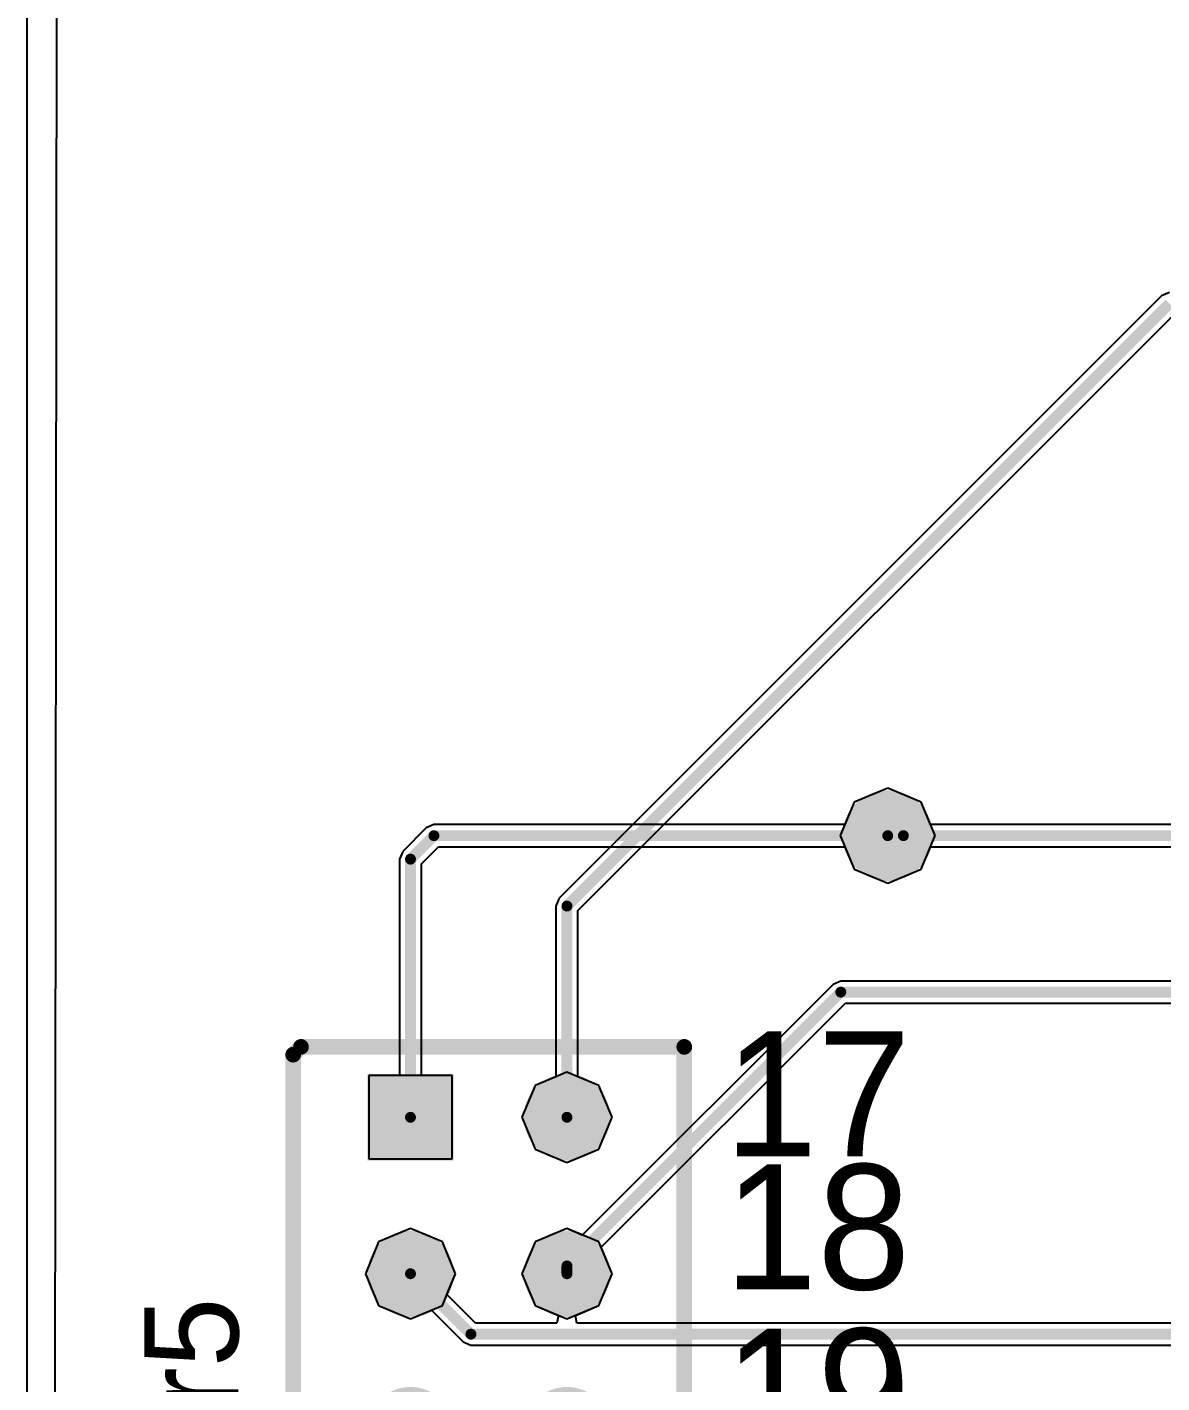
# Model space of a CAD drawing. Header units: millimetres. Extents: x 67 to 176, y 11 to 117.
# Drawn here: x 66.93 to 85.35, y 74.56 to 96.56 of the extents above; entities that cross this region are included whole.
import ezdxf

# ---------------------------------------------------------------- set-up
doc = ezdxf.new("R2010")
doc.units = ezdxf.units.MM
for name, color, linetype in [('BottomLayer', 5, 'Continuous'), ('BottomSolder', 6, 'Continuous'), ('MultiLayer', 9, 'Continuous'), ('PadHoleLayer', 156, 'Continuous'), ('TopLayer', 1, 'Continuous'), ('TopOverlay', 2, 'Continuous'), ('TopSolder', 216, 'Continuous'), ('ViaHoleLayer', 16, 'Continuous')]:
    doc.layers.add(name, color=color, linetype=linetype)

# ---------------------------------------------------------------- blocks, each defined once
blk = doc.blocks.new('C_________13')
at = {"layer": 'BottomLayer', "const_width": 0.6}
for points in [[(2.24, 0, 1), (2.84, 0, 1)], [(-0.3, -2.54, 1), (0.3, -2.54, 1)], [(2.24, -2.54, 1), (2.84, -2.54, 1)], [(-0.3, -5.08, 1), (0.3, -5.08, 1)], [(2.24, -5.08, 1), (2.84, -5.08, 1)], [(-0.3, -7.62, 1), (0.3, -7.62, 1)], [(2.24, -7.62, 1), (2.84, -7.62, 1)]]:
    blk.add_lwpolyline(points, format="xyb", close=True, dxfattribs=at)
at = {"layer": 'BottomLayer'}
blk.add_solid([(-0.6, -0.6), (0.6, -0.6), (-0.6, 0.6), (0.6, 0.6)], dxfattribs=at)
at = {"layer": 'BottomSolder', "const_width": 0.702}
for points in [[(2.189, 0, 1), (2.891, 0, 1)], [(-0.351, -2.54, 1), (0.351, -2.54, 1)], [(2.189, -2.54, 1), (2.891, -2.54, 1)], [(-0.351, -5.08, 1), (0.351, -5.08, 1)], [(2.189, -5.08, 1), (2.891, -5.08, 1)], [(-0.351, -7.62, 1), (0.351, -7.62, 1)], [(2.189, -7.62, 1), (2.891, -7.62, 1)]]:
    blk.add_lwpolyline(points, format="xyb", close=True, dxfattribs=at)
at = {"layer": 'BottomSolder'}
blk.add_solid([(-0.702, -0.702), (0.702, -0.702), (-0.702, 0.702), (0.702, 0.702)], dxfattribs=at)
at = {"layer": 'MultiLayer', "const_width": 0.6}
for points in [[(2.24, 0, 1), (2.84, 0, 1)], [(-0.3, -2.54, 1), (0.3, -2.54, 1)], [(2.24, -2.54, 1), (2.84, -2.54, 1)], [(-0.3, -5.08, 1), (0.3, -5.08, 1)], [(2.24, -5.08, 1), (2.84, -5.08, 1)], [(-0.3, -7.62, 1), (0.3, -7.62, 1)], [(2.24, -7.62, 1), (2.84, -7.62, 1)]]:
    blk.add_lwpolyline(points, format="xyb", close=True, dxfattribs=at)
at = {"layer": 'MultiLayer'}
blk.add_solid([(-0.6, -0.6), (0.6, -0.6), (-0.6, 0.6), (0.6, 0.6)], dxfattribs=at)
at = {"layer": 'PadHoleLayer', "const_width": 0.3}
for points in [[(-0.15, 0, 1), (0.15, 0, 1)], [(2.39, 0, 1), (2.69, 0, 1)], [(-0.15, -2.54, 1), (0.15, -2.54, 1)], [(2.39, -2.54, 1), (2.69, -2.54, 1)], [(-0.15, -5.08, 1), (0.15, -5.08, 1)], [(2.39, -5.08, 1), (2.69, -5.08, 1)], [(-0.15, -7.62, 1), (0.15, -7.62, 1)], [(2.39, -7.62, 1), (2.69, -7.62, 1)]]:
    blk.add_lwpolyline(points, format="xyb", close=True, dxfattribs=at)
at = {"layer": 'TopLayer', "const_width": 0.6}
for points in [[(2.24, 0, 1), (2.84, 0, 1)], [(-0.3, -2.54, 1), (0.3, -2.54, 1)], [(2.24, -2.54, 1), (2.84, -2.54, 1)], [(-0.3, -5.08, 1), (0.3, -5.08, 1)], [(2.24, -5.08, 1), (2.84, -5.08, 1)], [(-0.3, -7.62, 1), (0.3, -7.62, 1)], [(2.24, -7.62, 1), (2.84, -7.62, 1)]]:
    blk.add_lwpolyline(points, format="xyb", close=True, dxfattribs=at)
at = {"layer": 'TopLayer'}
blk.add_solid([(-0.6, -0.6), (0.6, -0.6), (-0.6, 0.6), (0.6, 0.6)], dxfattribs=at)
at = {"layer": 'TopOverlay', "const_width": 0.254}
for points in [[(-1.905, 1.016), (-1.778, 1.143)], [(-1.905, -8.89), (-1.905, 1.016)], [(-1.778, 1.143), (4.445, 1.143)], [(4.445, -8.89), (4.445, 1.143)], [(-1.905, -8.89), (4.445, -8.89)]]:
    blk.add_lwpolyline(points, dxfattribs=at)
at = {"layer": 'TopOverlay', "const_width": 0.127}
for points in [[(-1.968, 1.016, 1), (-1.841, 1.016, 1)], [(-1.968, 1.016, 1), (-1.841, 1.016, 1)], [(-1.841, 1.143, 1), (-1.714, 1.143, 1)], [(-1.841, 1.143, 1), (-1.714, 1.143, 1)], [(4.381, 1.143, 1), (4.508, 1.143, 1)], [(4.381, 1.143, 1), (4.508, 1.143, 1)], [(-1.968, -8.89, 1), (-1.841, -8.89, 1)], [(-1.968, -8.89, 1), (-1.841, -8.89, 1)], [(4.381, -8.89, 1), (4.508, -8.89, 1)], [(4.381, -8.89, 1), (4.508, -8.89, 1)]]:
    blk.add_lwpolyline(points, format="xyb", close=True, dxfattribs=at)
at = {"layer": 'TopSolder', "const_width": 0.702}
for points in [[(2.189, 0, 1), (2.891, 0, 1)], [(-0.351, -2.54, 1), (0.351, -2.54, 1)], [(2.189, -2.54, 1), (2.891, -2.54, 1)], [(-0.351, -5.08, 1), (0.351, -5.08, 1)], [(2.189, -5.08, 1), (2.891, -5.08, 1)], [(-0.351, -7.62, 1), (0.351, -7.62, 1)], [(2.189, -7.62, 1), (2.891, -7.62, 1)]]:
    blk.add_lwpolyline(points, format="xyb", close=True, dxfattribs=at)
at = {"layer": 'TopSolder'}
blk.add_solid([(-0.702, -0.702), (0.702, -0.702), (-0.702, 0.702), (0.702, 0.702)], dxfattribs=at)

msp = doc.modelspace()

# ---------------------------------------------------------------- linework, layer by layer
at = {"layer": 'BottomLayer'}
for p, q in [((66.929, 11.811), (66.929, 116.078)), ((80.899, 84.209), (80.355, 83.983)), ((81.443, 83.983), (80.899, 84.209)), ((80.355, 83.983), (80.203, 83.618)), ((81.669, 83.439), (81.443, 83.983)), ((73.407, 83.565), (73.026, 83.184)), ((73.444, 83.581), (73.407, 83.565)), ((73.533, 83.618), (73.444, 83.581)), ((80.203, 83.618), (73.533, 83.618)), ((81.443, 82.895), (81.669, 83.439)), ((73.331, 82.984), (73.607, 83.26)), ((73.607, 83.26), (80.203, 83.26)), ((80.203, 83.26), (80.355, 82.895)), ((73.026, 83.184), (72.973, 83.058)), ((72.973, 83.058), (72.973, 79.543)), ((73.331, 79.543), (73.331, 82.984)), ((80.355, 82.895), (80.899, 82.669)), ((80.899, 82.669), (81.443, 82.895)), ((72.973, 79.543), (72.476, 79.543)), ((72.476, 79.543), (72.476, 78.191)), ((73.828, 79.543), (73.331, 79.543)), ((73.828, 78.191), (73.828, 79.543)), ((75.692, 79.599), (75.174, 79.385)), ((76.21, 79.385), (75.692, 79.599)), ((75.174, 79.385), (74.96, 78.867)), ((76.424, 78.867), (76.21, 79.385)), ((74.96, 78.867), (75.174, 78.349)), ((76.21, 78.349), (76.424, 78.867)), ((72.476, 78.191), (73.828, 78.191)), ((75.174, 78.349), (75.692, 78.135)), ((75.692, 78.135), (76.21, 78.349)), ((73.152, 77.059), (72.634, 76.845)), ((73.67, 76.845), (73.152, 77.059)), ((75.692, 77.059), (75.174, 76.845)), ((76.21, 76.845), (75.692, 77.059)), ((72.634, 76.845), (72.42, 76.327)), ((73.884, 76.327), (73.67, 76.845)), ((75.174, 76.845), (74.96, 76.327)), ((76.424, 76.327), (76.21, 76.845)), ((72.42, 76.327), (72.634, 75.809)), ((73.67, 75.809), (73.884, 76.327)), ((74.96, 76.327), (75.174, 75.809)), ((76.21, 75.809), (76.424, 76.327)), ((72.634, 75.809), (73.152, 75.595)), ((73.152, 75.595), (73.67, 75.809)), ((75.174, 75.809), (75.692, 75.595)), ((75.692, 75.595), (76.21, 75.809))]:
    msp.add_line(p, q, dxfattribs=at)
for points, const_width in [([(80.581, 83.439, 1), (81.216, 83.439, 1)], 0.635), ([(73.489, 83.439, 1), (73.577, 83.439, 1)], 0.0889), ([(73.489, 83.439, 1), (73.577, 83.439, 1)], 0.0889), ([(80.855, 83.439, 1), (80.943, 83.439, 1)], 0.0889), ([(73.108, 83.058, 1), (73.196, 83.058, 1)], 0.0889), ([(73.108, 83.058, 1), (73.196, 83.058, 1)], 0.0889), ([(73.108, 78.867, 1), (73.196, 78.867, 1)], 0.0889)]:
    msp.add_lwpolyline(points, format="xyb", close=True, dxfattribs=dict(at, const_width=const_width))
at = {"layer": 'BottomLayer', "const_width": 0.178}
for points in [[(73.152, 83.058), (73.533, 83.439)], [(73.533, 83.439), (80.899, 83.439)], [(73.152, 78.867), (73.152, 83.058)]]:
    msp.add_lwpolyline(points, dxfattribs=at)
at = {"layer": 'BottomSolder', "const_width": 0.737}
msp.add_lwpolyline([(80.531, 83.439, 1), (81.267, 83.439, 1)], format="xyb", close=True, dxfattribs=at)
at = {"layer": 'MultiLayer', "const_width": 0.635}
msp.add_lwpolyline([(80.581, 83.439, 1), (81.216, 83.439, 1)], format="xyb", close=True, dxfattribs=at)
at = {"layer": 'TopLayer'}
for p, q in [((67.31, 11.393), (67.437, 116.586)), ((85.471, 92.254), (85.345, 92.201)), ((85.345, 92.201), (75.566, 82.422)), ((75.871, 82.222), (85.545, 91.896)), ((80.899, 84.209), (80.355, 83.983)), ((81.443, 83.983), (80.899, 84.209)), ((80.355, 83.983), (80.129, 83.439)), ((81.595, 83.618), (81.443, 83.983)), ((80.129, 83.439), (80.355, 82.895)), ((87.556, 83.618), (81.595, 83.618)), ((81.443, 82.895), (81.595, 83.26)), ((81.595, 83.26), (87.63, 83.26)), ((80.355, 82.895), (80.899, 82.669)), ((80.899, 82.669), (81.443, 82.895)), ((75.566, 82.422), (75.513, 82.296)), ((75.513, 82.296), (75.513, 79.525)), ((75.871, 79.525), (75.871, 82.222)), ((80.011, 81.025), (75.941, 76.956)), ((80.137, 81.078), (80.011, 81.025)), ((90.043, 81.078), (80.137, 81.078)), ((76.246, 76.756), (80.211, 80.72)), ((80.211, 80.72), (89.969, 80.72)), ((73.828, 79.543), (72.476, 79.543)), ((72.476, 79.543), (72.476, 78.191)), ((73.828, 78.191), (73.828, 79.543)), ((75.513, 79.525), (75.174, 79.385)), ((76.21, 79.385), (75.871, 79.525)), ((75.174, 79.385), (74.96, 78.867)), ((76.424, 78.867), (76.21, 79.385)), ((74.96, 78.867), (75.174, 78.349)), ((76.21, 78.349), (76.424, 78.867)), ((72.476, 78.191), (73.828, 78.191)), ((75.174, 78.349), (75.692, 78.135)), ((75.692, 78.135), (76.21, 78.349)), ((73.152, 77.059), (72.634, 76.845)), ((73.67, 76.845), (73.152, 77.059)), ((75.692, 77.059), (75.174, 76.845)), ((75.941, 76.956), (75.692, 77.059)), ((72.634, 76.845), (72.42, 76.327)), ((73.884, 76.327), (73.67, 76.845)), ((75.174, 76.845), (74.96, 76.327)), ((76.424, 76.327), (76.246, 76.756)), ((72.42, 76.327), (72.634, 75.809)), ((73.744, 75.988), (73.884, 76.327)), ((74.96, 76.327), (75.174, 75.809)), ((76.21, 75.809), (76.424, 76.327)), ((74.207, 75.525), (73.744, 75.988)), ((72.634, 75.809), (73.152, 75.595)), ((73.152, 75.595), (73.491, 75.735)), ((73.491, 75.735), (74.007, 75.22)), ((75.174, 75.809), (75.555, 75.652)), ((75.829, 75.652), (76.21, 75.809)), ((75.53, 75.525), (74.207, 75.525)), ((75.555, 75.652), (75.53, 75.525)), ((75.854, 75.525), (75.829, 75.652)), ((88.734, 75.525), (75.854, 75.525)), ((74.007, 75.22), (74.133, 75.167)), ((74.133, 75.167), (88.808, 75.167))]:
    msp.add_line(p, q, dxfattribs=at)
at = {"layer": 'TopLayer', "const_width": 0.178}
for points in [[(75.692, 82.296), (85.471, 92.075)], [(81.153, 83.439), (87.63, 83.439)], [(75.692, 78.867), (75.692, 82.296)], [(75.692, 76.454), (80.137, 80.899)], [(80.137, 80.899), (90.043, 80.899)], [(73.152, 76.327), (74.133, 75.346)], [(75.692, 76.327), (75.692, 76.454)], [(74.133, 75.346), (88.808, 75.346)]]:
    msp.add_lwpolyline(points, dxfattribs=at)
at = {"layer": 'TopLayer'}
for points, const_width in [([(80.581, 83.439, 1), (81.216, 83.439, 1)], 0.635), ([(81.109, 83.439, 1), (81.197, 83.439, 1)], 0.0889), ([(75.648, 82.296, 1), (75.736, 82.296, 1)], 0.0889), ([(75.648, 82.296, 1), (75.736, 82.296, 1)], 0.0889), ([(80.093, 80.899, 1), (80.181, 80.899, 1)], 0.0889), ([(80.093, 80.899, 1), (80.181, 80.899, 1)], 0.0889), ([(75.648, 78.867, 1), (75.736, 78.867, 1)], 0.0889), ([(73.108, 76.327, 1), (73.196, 76.327, 1)], 0.0889), ([(75.648, 76.454, 1), (75.736, 76.454, 1)], 0.0889), ([(75.648, 76.454, 1), (75.736, 76.454, 1)], 0.0889), ([(75.648, 76.327, 1), (75.736, 76.327, 1)], 0.0889), ([(74.089, 75.346, 1), (74.177, 75.346, 1)], 0.0889), ([(74.089, 75.346, 1), (74.177, 75.346, 1)], 0.0889)]:
    msp.add_lwpolyline(points, format="xyb", close=True, dxfattribs=dict(at, const_width=const_width))
at = {"layer": 'TopSolder', "const_width": 0.737}
msp.add_lwpolyline([(80.531, 83.439, 1), (81.267, 83.439, 1)], format="xyb", close=True, dxfattribs=at)
at = {"layer": 'ViaHoleLayer', "const_width": 0.356}
msp.add_lwpolyline([(80.721, 83.439, 1), (81.077, 83.439, 1)], format="xyb", close=True, dxfattribs=at)

# ---------------------------------------------------------------- block references
msp.add_blockref('C_________13', (73.152, 78.867))

# ---------------------------------------------------------------- texts
at = {"layer": 'TopOverlay'}
for s, p in [('17', (78.248, 78.232)), ('18', (78.244, 76.073)), ('19', (78.244, 73.406))]:
    msp.add_text(s, height=2.032, dxfattribs=at).set_placement(p)
msp.add_text('Connector5', height=1.524, rotation=90, dxfattribs=at).set_placement((70.358, 65.405))

doc.saveas('drawing.dxf')
